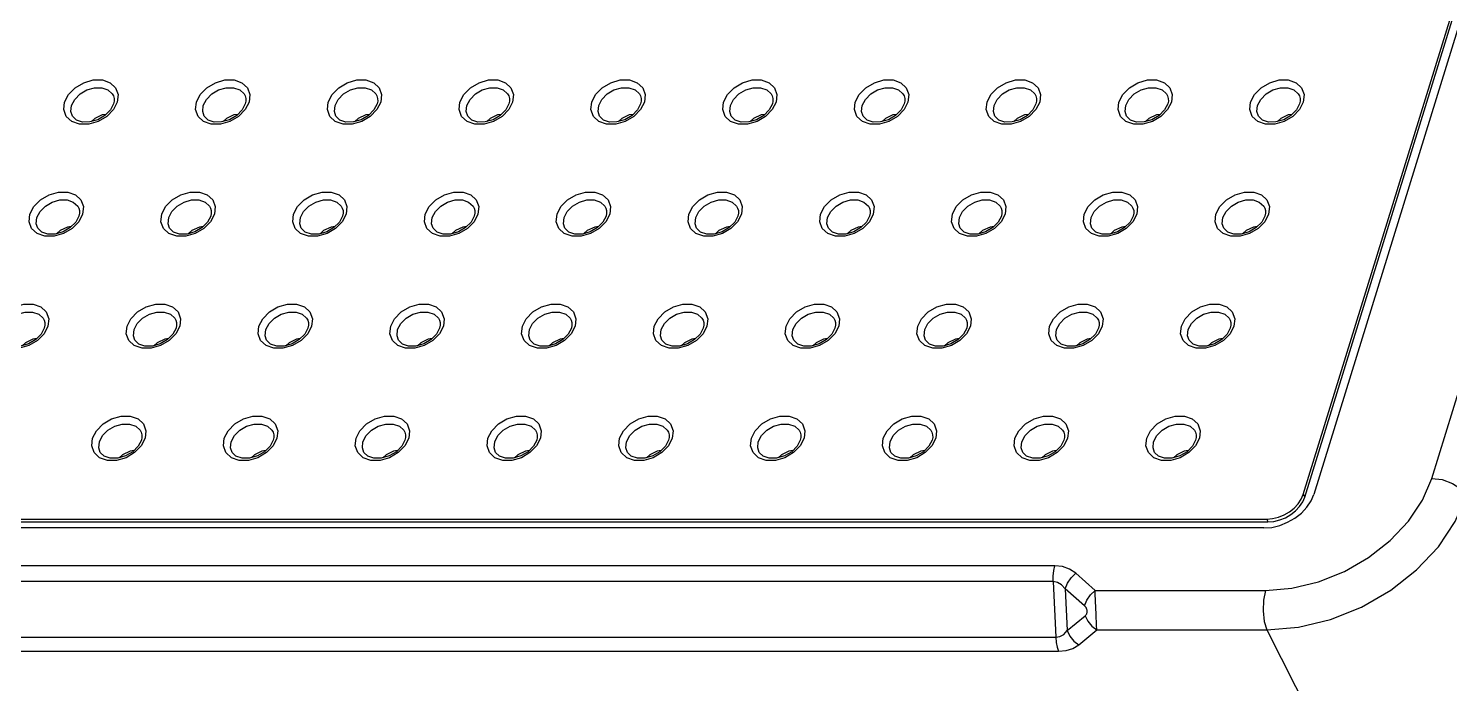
# Model space of a CAD drawing. Header units: millimetres. Extents: x 2151 to 2806, y 681 to 1136.
# Drawn here: x 2297.1 to 2366.6, y 758.6 to 790.7 of the extents above; entities that cross this region are included whole.
import ezdxf

# ---------------------------------------------------------------- set-up
doc = ezdxf.new("R2010")
doc.units = ezdxf.units.MM

# ---------------------------------------------------------------- blocks, each defined once
blk = doc.blocks.new('*u28')
at = {"color": 7, "linetype": 'Continuous'}
for p, q in [((70.223, -46.417), (99.271, 47.582)), ((70.329, -46.604), (99.377, 47.396)), ((100.008, 47.582), (70.96, -46.417)), ((79.196, -45.299), (107.553, 46.464)), ((-12.62, -18.472), (-12.676, -19.001)), ((-3.41, -18.472), (-3.465, -19.001)), ((5.801, -18.472), (5.746, -19.001)), ((15.011, -18.472), (14.956, -19.001)), ((24.222, -18.472), (24.167, -19.001)), ((33.433, -18.472), (33.377, -19.001)), ((42.643, -18.472), (42.588, -19.001)), ((51.854, -18.472), (51.799, -19.001)), ((61.064, -18.472), (61.009, -19.001)), ((70.275, -18.472), (70.22, -19.001)), ((-12.936, -19.131), (-13.155, -19.551)), ((-12.676, -19.001), (-12.947, -19.529)), ((-12.896, -18.937), (-12.936, -19.131)), ((-3.725, -19.131), (-3.944, -19.551)), ((-3.465, -19.001), (-3.736, -19.529)), ((-3.685, -18.937), (-3.725, -19.131)), ((5.485, -19.131), (5.267, -19.551)), ((5.746, -19.001), (5.474, -19.529)), ((5.526, -18.937), (5.485, -19.131)), ((14.696, -19.131), (14.477, -19.551)), ((14.956, -19.001), (14.685, -19.529)), ((14.736, -18.937), (14.696, -19.131)), ((23.907, -19.131), (23.688, -19.551)), ((24.167, -19.001), (23.895, -19.529)), ((23.947, -18.937), (23.907, -19.131)), ((33.117, -19.131), (32.898, -19.551)), ((33.377, -19.001), (33.106, -19.529)), ((33.157, -18.937), (33.117, -19.131)), ((42.328, -19.131), (42.109, -19.551)), ((42.588, -19.001), (42.317, -19.529)), ((42.368, -18.937), (42.328, -19.131)), ((51.538, -19.131), (51.32, -19.551)), ((51.799, -19.001), (51.527, -19.529)), ((51.579, -18.937), (51.538, -19.131)), ((60.749, -19.131), (60.53, -19.551)), ((61.009, -19.001), (60.738, -19.529)), ((60.789, -18.937), (60.749, -19.131)), ((69.96, -19.131), (69.741, -19.551)), ((70.22, -19.001), (69.948, -19.529)), ((70, -18.937), (69.96, -19.131)), ((-15.316, -26.771), (-15.356, -26.964)), ((-15.041, -26.305), (-15.096, -26.834)), ((-6.106, -26.771), (-6.146, -26.964)), ((-5.831, -26.305), (-5.886, -26.834)), ((3.105, -26.771), (3.065, -26.964)), ((3.38, -26.305), (3.325, -26.834)), ((12.316, -26.771), (12.275, -26.964)), ((12.591, -26.305), (12.536, -26.834)), ((21.526, -26.771), (21.486, -26.964)), ((21.801, -26.305), (21.746, -26.834)), ((30.737, -26.771), (30.697, -26.964)), ((31.012, -26.305), (30.957, -26.834)), ((39.947, -26.771), (39.907, -26.964)), ((40.223, -26.305), (40.167, -26.834)), ((49.158, -26.771), (49.118, -26.964)), ((49.433, -26.305), (49.378, -26.834)), ((58.369, -26.771), (58.328, -26.964)), ((58.644, -26.305), (58.589, -26.834)), ((67.579, -26.771), (67.539, -26.964)), ((67.854, -26.305), (67.799, -26.834)), ((-15.356, -26.964), (-15.575, -27.384)), ((-15.096, -26.834), (-15.368, -27.362)), ((-6.146, -26.964), (-6.365, -27.384)), ((-5.886, -26.834), (-6.157, -27.362)), ((3.065, -26.964), (2.846, -27.384)), ((3.325, -26.834), (3.054, -27.362)), ((12.275, -26.964), (12.057, -27.384)), ((12.536, -26.834), (12.264, -27.362)), ((21.486, -26.964), (21.267, -27.384)), ((21.746, -26.834), (21.475, -27.362)), ((30.697, -26.964), (30.478, -27.384)), ((30.957, -26.834), (30.685, -27.362)), ((39.907, -26.964), (39.688, -27.384)), ((40.167, -26.834), (39.896, -27.362)), ((49.118, -26.964), (48.899, -27.384)), ((49.378, -26.834), (49.107, -27.362)), ((58.328, -26.964), (58.11, -27.384)), ((58.589, -26.834), (58.317, -27.362)), ((67.539, -26.964), (67.32, -27.384)), ((67.799, -26.834), (67.528, -27.362)), ((-17.517, -34.667), (-17.788, -35.196)), ((-17.737, -34.604), (-17.777, -34.798)), ((-17.462, -34.139), (-17.517, -34.667)), ((-8.306, -34.667), (-8.578, -35.196)), ((-8.526, -34.604), (-8.567, -34.798)), ((-8.251, -34.139), (-8.306, -34.667)), ((0.904, -34.667), (0.633, -35.196)), ((0.684, -34.604), (0.644, -34.798)), ((0.959, -34.139), (0.904, -34.667)), ((10.115, -34.667), (9.843, -35.196)), ((9.895, -34.604), (9.855, -34.798)), ((10.17, -34.139), (10.115, -34.667)), ((19.325, -34.667), (19.054, -35.196)), ((19.106, -34.604), (19.065, -34.798)), ((19.381, -34.139), (19.325, -34.667)), ((28.536, -34.667), (28.265, -35.196)), ((28.316, -34.604), (28.276, -34.798)), ((28.591, -34.139), (28.536, -34.667)), ((37.747, -34.667), (37.475, -35.196)), ((37.527, -34.604), (37.487, -34.798)), ((37.802, -34.139), (37.747, -34.667)), ((46.957, -34.667), (46.686, -35.196)), ((46.737, -34.604), (46.697, -34.798)), ((47.012, -34.139), (46.957, -34.667)), ((56.168, -34.667), (55.897, -35.196)), ((55.948, -34.604), (55.908, -34.798)), ((56.223, -34.139), (56.168, -34.667)), ((65.378, -34.667), (65.107, -35.196)), ((65.159, -34.604), (65.118, -34.798)), ((65.434, -34.139), (65.378, -34.667)), ((-17.777, -34.798), (-17.996, -35.217)), ((-8.567, -34.798), (-8.785, -35.217)), ((0.644, -34.798), (0.425, -35.217)), ((9.855, -34.798), (9.636, -35.217)), ((19.065, -34.798), (18.846, -35.217)), ((28.276, -34.798), (28.057, -35.217)), ((37.487, -34.798), (37.268, -35.217)), ((46.697, -34.798), (46.478, -35.217)), ((55.908, -34.798), (55.689, -35.217)), ((65.118, -34.798), (64.899, -35.217)), ((-10.987, -42.631), (-11.206, -43.051)), ((-10.727, -42.5), (-10.998, -43.029)), ((-10.947, -42.437), (-10.987, -42.631)), ((-10.672, -41.972), (-10.727, -42.5)), ((-1.777, -42.631), (-1.995, -43.051)), ((-1.516, -42.5), (-1.788, -43.029)), ((-1.736, -42.437), (-1.777, -42.631)), ((-1.461, -41.972), (-1.516, -42.5)), ((7.434, -42.631), (7.215, -43.051)), ((7.694, -42.5), (7.423, -43.029)), ((7.474, -42.437), (7.434, -42.631)), ((7.749, -41.972), (7.694, -42.5)), ((16.645, -42.631), (16.426, -43.051)), ((16.905, -42.5), (16.633, -43.029)), ((16.685, -42.437), (16.645, -42.631)), ((16.96, -41.972), (16.905, -42.5)), ((25.855, -42.631), (25.636, -43.051)), ((26.115, -42.5), (25.844, -43.029)), ((25.895, -42.437), (25.855, -42.631)), ((26.171, -41.972), (26.115, -42.5)), ((35.066, -42.631), (34.847, -43.051)), ((35.326, -42.5), (35.055, -43.029)), ((35.106, -42.437), (35.066, -42.631)), ((35.381, -41.972), (35.326, -42.5)), ((44.276, -42.631), (44.058, -43.051)), ((44.537, -42.5), (44.265, -43.029)), ((44.317, -42.437), (44.276, -42.631)), ((44.592, -41.972), (44.537, -42.5)), ((53.487, -42.631), (53.268, -43.051)), ((53.747, -42.5), (53.476, -43.029)), ((53.527, -42.437), (53.487, -42.631)), ((53.802, -41.972), (53.747, -42.5)), ((62.698, -42.631), (62.479, -43.051)), ((62.958, -42.5), (62.686, -43.029)), ((62.738, -42.437), (62.698, -42.631)), ((63.013, -41.972), (62.958, -42.5)), ((70.223, -46.417), (70.329, -46.604)), ((-105.495, -48.14), (67.664, -48.14)), ((-105.408, -48.339), (67.752, -48.339)), ((67.664, -48.14), (67.752, -48.339)), ((67.471, -48.767), (-105.689, -48.767)), ((67.471, -48.767), (68.024, -48.722)), ((52.863, -51.412), (-92.717, -51.412)), ((52.74, -52.516), (-92.839, -52.516)), ((52.74, -52.516), (52.915, -56.407)), ((55.667, -53.128), (54.315, -51.932)), ((53.579, -53.013), (53.71, -55.938)), ((54.932, -54.209), (53.579, -53.013)), ((55.68, -53.367), (55.667, -53.128)), ((55.667, -53.128), (67.572, -53.128)), ((55.703, -53.856), (55.68, -53.367)), ((55.747, -54.808), (55.703, -53.856)), ((53.71, -55.938), (54.977, -54.9)), ((55.779, -55.558), (55.747, -54.808)), ((55.792, -55.893), (55.779, -55.558)), ((-92.665, -56.407), (52.915, -56.407)), ((54.524, -56.932), (55.792, -55.893)), ((55.792, -55.893), (67.677, -55.893)), ((67.677, -55.893), (81.179, -82.546)), ((-92.463, -57.378), (53.116, -57.378))]:
    blk.add_line(p, q, dxfattribs=at)
for points in [[(-16.356, -19.001), (-16.085, -18.472), (-15.619, -17.998), (-15.021, -17.647), (-14.36, -17.459), (-13.719, -17.459), (-13.174, -17.647), (-12.793, -17.998), (-12.62, -18.472)], [(-7.146, -19.001), (-6.874, -18.472), (-6.409, -17.998), (-5.81, -17.647), (-5.15, -17.459), (-4.508, -17.459), (-3.964, -17.647), (-3.582, -17.998), (-3.41, -18.472)], [(2.065, -19.001), (2.336, -18.472), (2.802, -17.998), (3.4, -17.647), (4.061, -17.459), (4.702, -17.459), (5.247, -17.647), (5.628, -17.998), (5.801, -18.472)], [(11.276, -19.001), (11.547, -18.472), (12.013, -17.998), (12.611, -17.647), (13.272, -17.459), (13.913, -17.459), (14.458, -17.647), (14.839, -17.998), (15.011, -18.472)], [(20.486, -19.001), (20.758, -18.472), (21.223, -17.998), (21.822, -17.647), (22.482, -17.459), (23.123, -17.459), (23.668, -17.647), (24.049, -17.998), (24.222, -18.472)], [(29.697, -19.001), (29.968, -18.472), (30.434, -17.998), (31.032, -17.647), (31.693, -17.459), (32.334, -17.459), (32.879, -17.647), (33.26, -17.998), (33.433, -18.472)], [(38.907, -19.001), (39.179, -18.472), (39.645, -17.998), (40.243, -17.647), (40.903, -17.459), (41.545, -17.459), (42.089, -17.647), (42.471, -17.998), (42.643, -18.472)], [(48.118, -19.001), (48.389, -18.472), (48.855, -17.998), (49.453, -17.647), (50.114, -17.459), (50.755, -17.459), (51.3, -17.647), (51.681, -17.998), (51.854, -18.472)], [(57.329, -19.001), (57.6, -18.472), (58.066, -17.998), (58.664, -17.647), (59.325, -17.459), (59.966, -17.459), (60.511, -17.647), (60.892, -17.998), (61.064, -18.472)], [(66.539, -19.001), (66.811, -18.472), (67.276, -17.998), (67.875, -17.647), (68.535, -17.459), (69.176, -17.459), (69.721, -17.647), (70.102, -17.998), (70.275, -18.472)], [(-15.87, -19.241), (-15.649, -18.812), (-15.277, -18.436), (-14.799, -18.156), (-14.273, -18.008), (-13.762, -18.008), (-13.327, -18.156), (-13.022, -18.436), (-12.946, -18.575)], [(-12.946, -18.575), (-12.898, -18.75), (-12.896, -18.937)], [(-6.66, -19.241), (-6.439, -18.812), (-6.067, -18.436), (-5.589, -18.156), (-5.062, -18.008), (-4.551, -18.008), (-4.116, -18.156), (-3.811, -18.436), (-3.735, -18.575)], [(-3.735, -18.575), (-3.687, -18.75), (-3.685, -18.937)], [(2.551, -19.241), (2.772, -18.812), (3.144, -18.436), (3.622, -18.156), (4.148, -18.008), (4.66, -18.008), (5.094, -18.156), (5.399, -18.436), (5.475, -18.575)], [(5.475, -18.575), (5.523, -18.75), (5.526, -18.937)], [(11.762, -19.241), (11.983, -18.812), (12.355, -18.436), (12.833, -18.156), (13.359, -18.008), (13.87, -18.008), (14.305, -18.156), (14.61, -18.436), (14.686, -18.575)], [(14.686, -18.575), (14.734, -18.75), (14.736, -18.937)], [(20.972, -19.241), (21.193, -18.812), (21.565, -18.436), (22.043, -18.156), (22.57, -18.008), (23.081, -18.008), (23.515, -18.156), (23.821, -18.436), (23.897, -18.575)], [(23.897, -18.575), (23.945, -18.75), (23.947, -18.937)], [(30.183, -19.241), (30.404, -18.812), (30.776, -18.436), (31.254, -18.156), (31.78, -18.008), (32.291, -18.008), (32.726, -18.156), (33.031, -18.436), (33.107, -18.575)], [(33.107, -18.575), (33.155, -18.75), (33.157, -18.937)], [(39.393, -19.241), (39.614, -18.812), (39.986, -18.436), (40.464, -18.156), (40.991, -18.008), (41.502, -18.008), (41.937, -18.156), (42.242, -18.436), (42.318, -18.575)], [(42.318, -18.575), (42.366, -18.75), (42.368, -18.937)], [(48.604, -19.241), (48.825, -18.812), (49.197, -18.436), (49.675, -18.156), (50.201, -18.008), (50.713, -18.008), (51.147, -18.156), (51.452, -18.436), (51.528, -18.575)], [(51.528, -18.575), (51.576, -18.75), (51.579, -18.937)], [(57.815, -19.241), (58.036, -18.812), (58.408, -18.436), (58.886, -18.156), (59.412, -18.008), (59.923, -18.008), (60.358, -18.156), (60.663, -18.436), (60.739, -18.575)], [(60.739, -18.575), (60.787, -18.75), (60.789, -18.937)], [(67.025, -19.241), (67.246, -18.812), (67.618, -18.436), (68.096, -18.156), (68.623, -18.008), (69.134, -18.008), (69.568, -18.156), (69.874, -18.436), (69.95, -18.575)], [(69.95, -18.575), (69.998, -18.75), (70, -18.937)], [(-15.313, -20.542), (-15.858, -20.354), (-16.239, -20.003), (-16.411, -19.529), (-16.356, -19.001)], [(-15.814, -19.982), (-15.914, -19.669), (-15.87, -19.241)], [(-13.155, -19.551), (-13.536, -19.936), (-14.038, -20.232), (-14.591, -20.392), (-15.112, -20.398), (-15.536, -20.257), (-15.814, -19.982)], [(-12.947, -19.529), (-13.413, -20.003), (-14.011, -20.355), (-14.672, -20.542), (-15.313, -20.542)], [(-13.461, -19.86), (-13.728, -19.903), (-14.251, -20.153), (-14.482, -20.361)], [(-6.102, -20.542), (-6.647, -20.354), (-7.028, -20.003), (-7.201, -19.529), (-7.146, -19.001)], [(-6.603, -19.982), (-6.703, -19.669), (-6.66, -19.241)], [(-3.944, -19.551), (-4.325, -19.936), (-4.828, -20.232), (-5.38, -20.392), (-5.901, -20.398), (-6.325, -20.257), (-6.603, -19.982)], [(-3.736, -19.529), (-4.202, -20.003), (-4.8, -20.355), (-5.461, -20.542), (-6.102, -20.542)], [(-4.25, -19.86), (-4.517, -19.903), (-5.04, -20.153), (-5.271, -20.361)], [(3.108, -20.542), (2.564, -20.354), (2.182, -20.003), (2.01, -19.529), (2.065, -19.001)], [(2.608, -19.982), (2.507, -19.669), (2.551, -19.241)], [(5.267, -19.551), (4.885, -19.936), (4.383, -20.232), (3.831, -20.392), (3.31, -20.398), (2.885, -20.257), (2.608, -19.982)], [(5.474, -19.529), (5.008, -20.003), (4.41, -20.355), (3.75, -20.542), (3.108, -20.542)], [(4.96, -19.86), (4.694, -19.903), (4.171, -20.153), (3.94, -20.361)], [(12.319, -20.542), (11.774, -20.354), (11.393, -20.003), (11.22, -19.529), (11.276, -19.001)], [(11.818, -19.982), (11.718, -19.669), (11.762, -19.241)], [(14.477, -19.551), (14.096, -19.936), (13.594, -20.232), (13.041, -20.392), (12.52, -20.398), (12.096, -20.257), (11.818, -19.982)], [(14.685, -19.529), (14.219, -20.003), (13.621, -20.355), (12.96, -20.542), (12.319, -20.542)], [(14.171, -19.86), (13.904, -19.903), (13.381, -20.153), (13.15, -20.361)], [(21.53, -20.542), (20.985, -20.354), (20.604, -20.003), (20.431, -19.529), (20.486, -19.001)], [(21.029, -19.982), (20.929, -19.669), (20.972, -19.241)], [(23.688, -19.551), (23.306, -19.936), (22.804, -20.232), (22.252, -20.392), (21.731, -20.398), (21.306, -20.257), (21.029, -19.982)], [(23.895, -19.529), (23.43, -20.003), (22.831, -20.355), (22.171, -20.542), (21.53, -20.542)], [(23.382, -19.86), (23.115, -19.903), (22.592, -20.153), (22.361, -20.361)], [(30.74, -20.542), (30.195, -20.354), (29.814, -20.003), (29.642, -19.529), (29.697, -19.001)], [(30.239, -19.982), (30.139, -19.669), (30.183, -19.241)], [(32.898, -19.551), (32.517, -19.936), (32.015, -20.232), (31.463, -20.392), (30.941, -20.398), (30.517, -20.257), (30.239, -19.982)], [(33.106, -19.529), (32.64, -20.003), (32.042, -20.355), (31.381, -20.542), (30.74, -20.542)], [(32.592, -19.86), (32.325, -19.903), (31.802, -20.153), (31.571, -20.361)], [(39.951, -20.542), (39.406, -20.354), (39.025, -20.003), (38.852, -19.529), (38.907, -19.001)], [(39.45, -19.982), (39.35, -19.669), (39.393, -19.241)], [(42.109, -19.551), (41.728, -19.936), (41.226, -20.232), (40.673, -20.392), (40.152, -20.398), (39.728, -20.257), (39.45, -19.982)], [(42.317, -19.529), (41.851, -20.003), (41.253, -20.355), (40.592, -20.542), (39.951, -20.542)], [(41.803, -19.86), (41.536, -19.903), (41.013, -20.153), (40.782, -20.361)], [(49.161, -20.542), (48.617, -20.354), (48.235, -20.003), (48.063, -19.529), (48.118, -19.001)], [(48.661, -19.982), (48.56, -19.669), (48.604, -19.241)], [(51.32, -19.551), (50.938, -19.936), (50.436, -20.232), (49.884, -20.392), (49.363, -20.398), (48.938, -20.257), (48.661, -19.982)], [(51.527, -19.529), (51.061, -20.003), (50.463, -20.355), (49.803, -20.542), (49.161, -20.542)], [(51.013, -19.86), (50.747, -19.903), (50.224, -20.153), (49.993, -20.361)], [(58.372, -20.542), (57.827, -20.354), (57.446, -20.003), (57.273, -19.529), (57.329, -19.001)], [(57.871, -19.982), (57.771, -19.669), (57.815, -19.241)], [(60.53, -19.551), (60.149, -19.936), (59.647, -20.232), (59.094, -20.392), (58.573, -20.398), (58.149, -20.257), (57.871, -19.982)], [(60.738, -19.529), (60.272, -20.003), (59.674, -20.355), (59.013, -20.542), (58.372, -20.542)], [(60.224, -19.86), (59.957, -19.903), (59.434, -20.153), (59.203, -20.361)], [(67.583, -20.542), (67.038, -20.354), (66.657, -20.003), (66.484, -19.529), (66.539, -19.001)], [(67.082, -19.982), (66.982, -19.669), (67.025, -19.241)], [(69.741, -19.551), (69.36, -19.936), (68.857, -20.232), (68.305, -20.392), (67.784, -20.398), (67.36, -20.257), (67.082, -19.982)], [(69.948, -19.529), (69.483, -20.003), (68.884, -20.355), (68.224, -20.542), (67.583, -20.542)], [(69.435, -19.86), (69.168, -19.903), (68.645, -20.153), (68.414, -20.361)], [(-18.777, -26.834), (-18.506, -26.305), (-18.04, -25.831), (-17.442, -25.48), (-16.781, -25.293), (-16.14, -25.293), (-15.595, -25.48), (-15.214, -25.831), (-15.041, -26.305)], [(-9.566, -26.834), (-9.295, -26.305), (-8.829, -25.831), (-8.231, -25.48), (-7.57, -25.293), (-6.929, -25.293), (-6.384, -25.48), (-6.003, -25.831), (-5.831, -26.305)], [(-0.356, -26.834), (-0.084, -26.305), (0.381, -25.831), (0.98, -25.48), (1.64, -25.293), (2.282, -25.293), (2.826, -25.48), (3.207, -25.831), (3.38, -26.305)], [(8.855, -26.834), (9.126, -26.305), (9.592, -25.831), (10.19, -25.48), (10.851, -25.293), (11.492, -25.293), (12.037, -25.48), (12.418, -25.831), (12.591, -26.305)], [(18.066, -26.834), (18.337, -26.305), (18.803, -25.831), (19.401, -25.48), (20.061, -25.293), (20.703, -25.293), (21.248, -25.48), (21.629, -25.831), (21.801, -26.305)], [(27.276, -26.834), (27.547, -26.305), (28.013, -25.831), (28.612, -25.48), (29.272, -25.293), (29.913, -25.293), (30.458, -25.48), (30.839, -25.831), (31.012, -26.305)], [(36.487, -26.834), (36.758, -26.305), (37.224, -25.831), (37.822, -25.48), (38.483, -25.293), (39.124, -25.293), (39.669, -25.48), (40.05, -25.831), (40.223, -26.305)], [(45.697, -26.834), (45.969, -26.305), (46.434, -25.831), (47.033, -25.48), (47.693, -25.293), (48.335, -25.293), (48.879, -25.48), (49.261, -25.831), (49.433, -26.305)], [(54.908, -26.834), (55.179, -26.305), (55.645, -25.831), (56.243, -25.48), (56.904, -25.293), (57.545, -25.293), (58.09, -25.48), (58.471, -25.831), (58.644, -26.305)], [(64.119, -26.834), (64.39, -26.305), (64.856, -25.831), (65.454, -25.48), (66.115, -25.293), (66.756, -25.293), (67.301, -25.48), (67.682, -25.831), (67.854, -26.305)], [(-18.291, -27.074), (-18.07, -26.646), (-17.698, -26.269), (-17.22, -25.99), (-16.693, -25.841), (-16.182, -25.841), (-15.748, -25.99), (-15.442, -26.269), (-15.367, -26.408)], [(-15.367, -26.408), (-15.318, -26.583), (-15.316, -26.771)], [(-9.08, -27.074), (-8.859, -26.646), (-8.487, -26.269), (-8.009, -25.99), (-7.483, -25.841), (-6.972, -25.841), (-6.537, -25.99), (-6.232, -26.269), (-6.156, -26.408)], [(-6.156, -26.408), (-6.108, -26.583), (-6.106, -26.771)], [(0.13, -27.074), (0.351, -26.646), (0.723, -26.269), (1.201, -25.99), (1.728, -25.841), (2.239, -25.841), (2.673, -25.99), (2.979, -26.269), (3.055, -26.408)], [(3.055, -26.408), (3.103, -26.583), (3.105, -26.771)], [(9.341, -27.074), (9.562, -26.646), (9.934, -26.269), (10.412, -25.99), (10.938, -25.841), (11.45, -25.841), (11.884, -25.99), (12.189, -26.269), (12.265, -26.408)], [(12.265, -26.408), (12.313, -26.583), (12.316, -26.771)], [(18.551, -27.074), (18.773, -26.646), (19.145, -26.269), (19.623, -25.99), (20.149, -25.841), (20.66, -25.841), (21.095, -25.99), (21.4, -26.269), (21.476, -26.408)], [(21.476, -26.408), (21.524, -26.583), (21.526, -26.771)], [(27.762, -27.074), (27.983, -26.646), (28.355, -26.269), (28.833, -25.99), (29.36, -25.841), (29.871, -25.841), (30.305, -25.99), (30.611, -26.269), (30.687, -26.408)], [(30.687, -26.408), (30.735, -26.583), (30.737, -26.771)], [(36.973, -27.074), (37.194, -26.646), (37.566, -26.269), (38.044, -25.99), (38.57, -25.841), (39.081, -25.841), (39.516, -25.99), (39.821, -26.269), (39.897, -26.408)], [(39.897, -26.408), (39.945, -26.583), (39.947, -26.771)], [(46.183, -27.074), (46.404, -26.646), (46.776, -26.269), (47.254, -25.99), (47.781, -25.841), (48.292, -25.841), (48.727, -25.99), (49.032, -26.269), (49.108, -26.408)], [(49.108, -26.408), (49.156, -26.583), (49.158, -26.771)], [(55.394, -27.074), (55.615, -26.646), (55.987, -26.269), (56.465, -25.99), (56.991, -25.841), (57.503, -25.841), (57.937, -25.99), (58.242, -26.269), (58.318, -26.408)], [(58.318, -26.408), (58.366, -26.583), (58.369, -26.771)], [(64.605, -27.074), (64.826, -26.646), (65.198, -26.269), (65.676, -25.99), (66.202, -25.841), (66.713, -25.841), (67.148, -25.99), (67.453, -26.269), (67.529, -26.408)], [(67.529, -26.408), (67.577, -26.583), (67.579, -26.771)], [(-17.734, -28.375), (-18.278, -28.188), (-18.66, -27.837), (-18.832, -27.363), (-18.777, -26.834)], [(-18.234, -27.815), (-18.335, -27.502), (-18.291, -27.074)], [(-15.575, -27.384), (-15.957, -27.769), (-16.459, -28.065), (-17.011, -28.225), (-17.532, -28.231), (-17.957, -28.09), (-18.234, -27.815)], [(-15.368, -27.362), (-15.833, -27.837), (-16.432, -28.188), (-17.092, -28.375), (-17.734, -28.375)], [(-15.881, -27.693), (-16.148, -27.736), (-16.671, -27.986), (-16.902, -28.194)], [(-8.523, -28.375), (-9.068, -28.188), (-9.449, -27.837), (-9.622, -27.363), (-9.566, -26.834)], [(-9.024, -27.815), (-9.124, -27.502), (-9.08, -27.074)], [(-6.365, -27.384), (-6.746, -27.769), (-7.248, -28.065), (-7.801, -28.225), (-8.322, -28.231), (-8.746, -28.09), (-9.024, -27.815)], [(-6.157, -27.362), (-6.623, -27.837), (-7.221, -28.188), (-7.882, -28.375), (-8.523, -28.375)], [(-6.671, -27.693), (-6.938, -27.736), (-7.461, -27.986), (-7.692, -28.194)], [(0.688, -28.375), (0.143, -28.188), (-0.238, -27.837), (-0.411, -27.363), (-0.356, -26.834)], [(0.187, -27.815), (0.087, -27.502), (0.13, -27.074)], [(2.846, -27.384), (2.465, -27.769), (1.962, -28.065), (1.41, -28.225), (0.889, -28.231), (0.465, -28.09), (0.187, -27.815)], [(3.054, -27.362), (2.588, -27.837), (1.989, -28.188), (1.329, -28.375), (0.688, -28.375)], [(2.54, -27.693), (2.273, -27.736), (1.75, -27.986), (1.519, -28.194)], [(9.898, -28.375), (9.353, -28.188), (8.972, -27.837), (8.8, -27.363), (8.855, -26.834)], [(9.398, -27.815), (9.297, -27.502), (9.341, -27.074)], [(12.057, -27.384), (11.675, -27.769), (11.173, -28.065), (10.621, -28.225), (10.1, -28.231), (9.675, -28.09), (9.398, -27.815)], [(12.264, -27.362), (11.798, -27.837), (11.2, -28.188), (10.54, -28.375), (9.898, -28.375)], [(11.75, -27.693), (11.483, -27.736), (10.961, -27.986), (10.73, -28.194)], [(19.109, -28.375), (18.564, -28.188), (18.183, -27.837), (18.01, -27.363), (18.066, -26.834)], [(18.608, -27.815), (18.508, -27.502), (18.551, -27.074)], [(21.267, -27.384), (20.886, -27.769), (20.384, -28.065), (19.831, -28.225), (19.31, -28.231), (18.886, -28.09), (18.608, -27.815)], [(21.475, -27.362), (21.009, -27.837), (20.411, -28.188), (19.75, -28.375), (19.109, -28.375)], [(20.961, -27.693), (20.694, -27.736), (20.171, -27.986), (19.94, -28.194)], [(28.32, -28.375), (27.775, -28.188), (27.394, -27.837), (27.221, -27.363), (27.276, -26.834)], [(27.819, -27.815), (27.719, -27.502), (27.762, -27.074)], [(30.478, -27.384), (30.096, -27.769), (29.594, -28.065), (29.042, -28.225), (28.521, -28.231), (28.096, -28.09), (27.819, -27.815)], [(30.685, -27.362), (30.22, -27.837), (29.621, -28.188), (28.961, -28.375), (28.32, -28.375)], [(30.172, -27.693), (29.905, -27.736), (29.382, -27.986), (29.151, -28.194)], [(37.53, -28.375), (36.985, -28.188), (36.604, -27.837), (36.432, -27.363), (36.487, -26.834)], [(37.029, -27.815), (36.929, -27.502), (36.973, -27.074)], [(39.688, -27.384), (39.307, -27.769), (38.805, -28.065), (38.252, -28.225), (37.731, -28.231), (37.307, -28.09), (37.029, -27.815)], [(39.896, -27.362), (39.43, -27.837), (38.832, -28.188), (38.171, -28.375), (37.53, -28.375)], [(39.382, -27.693), (39.115, -27.736), (38.592, -27.986), (38.361, -28.194)], [(46.741, -28.375), (46.196, -28.188), (45.815, -27.837), (45.642, -27.363), (45.697, -26.834)], [(46.24, -27.815), (46.14, -27.502), (46.183, -27.074)], [(48.899, -27.384), (48.518, -27.769), (48.015, -28.065), (47.463, -28.225), (46.942, -28.231), (46.518, -28.09), (46.24, -27.815)], [(49.107, -27.362), (48.641, -27.837), (48.043, -28.188), (47.382, -28.375), (46.741, -28.375)], [(48.593, -27.693), (48.326, -27.736), (47.803, -27.986), (47.572, -28.194)], [(55.951, -28.375), (55.407, -28.188), (55.025, -27.837), (54.853, -27.363), (54.908, -26.834)], [(55.451, -27.815), (55.35, -27.502), (55.394, -27.074)], [(58.11, -27.384), (57.728, -27.769), (57.226, -28.065), (56.674, -28.225), (56.153, -28.231), (55.728, -28.09), (55.451, -27.815)], [(58.317, -27.362), (57.851, -27.837), (57.253, -28.188), (56.593, -28.375), (55.951, -28.375)], [(57.803, -27.693), (57.537, -27.736), (57.014, -27.986), (56.783, -28.194)], [(65.162, -28.375), (64.617, -28.188), (64.236, -27.837), (64.063, -27.363), (64.119, -26.834)], [(64.661, -27.815), (64.561, -27.502), (64.605, -27.074)], [(67.32, -27.384), (66.939, -27.769), (66.437, -28.065), (65.884, -28.225), (65.363, -28.231), (64.939, -28.09), (64.661, -27.815)], [(67.528, -27.362), (67.062, -27.837), (66.464, -28.188), (65.803, -28.375), (65.162, -28.375)], [(67.014, -27.693), (66.747, -27.736), (66.224, -27.986), (65.993, -28.194)], [(-21.198, -34.667), (-20.926, -34.139), (-20.46, -33.664), (-19.862, -33.313), (-19.202, -33.126), (-18.56, -33.126), (-18.016, -33.313), (-17.634, -33.664), (-17.462, -34.139)], [(-20.712, -34.907), (-20.491, -34.479), (-20.119, -34.102), (-19.641, -33.823), (-19.114, -33.674), (-18.603, -33.674), (-18.168, -33.823), (-17.863, -34.102), (-17.787, -34.241)], [(-11.987, -34.667), (-11.716, -34.139), (-11.25, -33.664), (-10.652, -33.313), (-9.991, -33.126), (-9.35, -33.126), (-8.805, -33.313), (-8.424, -33.664), (-8.251, -34.139)], [(-11.501, -34.907), (-11.28, -34.479), (-10.908, -34.102), (-10.43, -33.823), (-9.904, -33.674), (-9.392, -33.674), (-8.958, -33.823), (-8.653, -34.102), (-8.577, -34.241)], [(-2.776, -34.667), (-2.505, -34.139), (-2.039, -33.664), (-1.441, -33.313), (-0.78, -33.126), (-0.139, -33.126), (0.406, -33.313), (0.787, -33.664), (0.959, -34.139)], [(-2.29, -34.907), (-2.069, -34.479), (-1.697, -34.102), (-1.219, -33.823), (-0.693, -33.674), (-0.182, -33.674), (0.253, -33.823), (0.558, -34.102), (0.634, -34.241)], [(6.434, -34.667), (6.706, -34.139), (7.171, -33.664), (7.77, -33.313), (8.43, -33.126), (9.071, -33.126), (9.616, -33.313), (9.997, -33.664), (10.17, -34.139)], [(6.92, -34.907), (7.141, -34.479), (7.513, -34.102), (7.991, -33.823), (8.518, -33.674), (9.029, -33.674), (9.463, -33.823), (9.769, -34.102), (9.845, -34.241)], [(15.645, -34.667), (15.916, -34.139), (16.382, -33.664), (16.98, -33.313), (17.641, -33.126), (18.282, -33.126), (18.827, -33.313), (19.208, -33.664), (19.381, -34.139)], [(16.131, -34.907), (16.352, -34.479), (16.724, -34.102), (17.202, -33.823), (17.728, -33.674), (18.24, -33.674), (18.674, -33.823), (18.979, -34.102), (19.055, -34.241)], [(24.855, -34.667), (25.127, -34.139), (25.593, -33.664), (26.191, -33.313), (26.851, -33.126), (27.493, -33.126), (28.037, -33.313), (28.419, -33.664), (28.591, -34.139)], [(25.341, -34.907), (25.563, -34.479), (25.935, -34.102), (26.413, -33.823), (26.939, -33.674), (27.45, -33.674), (27.885, -33.823), (28.19, -34.102), (28.266, -34.241)], [(34.066, -34.667), (34.337, -34.139), (34.803, -33.664), (35.401, -33.313), (36.062, -33.126), (36.703, -33.126), (37.248, -33.313), (37.629, -33.664), (37.802, -34.139)], [(34.552, -34.907), (34.773, -34.479), (35.145, -34.102), (35.623, -33.823), (36.15, -33.674), (36.661, -33.674), (37.095, -33.823), (37.401, -34.102), (37.476, -34.241)], [(43.277, -34.667), (43.548, -34.139), (44.014, -33.664), (44.612, -33.313), (45.273, -33.126), (45.914, -33.126), (46.459, -33.313), (46.84, -33.664), (47.012, -34.139)], [(43.763, -34.907), (43.984, -34.479), (44.356, -34.102), (44.834, -33.823), (45.36, -33.674), (45.871, -33.674), (46.306, -33.823), (46.611, -34.102), (46.687, -34.241)], [(52.487, -34.667), (52.759, -34.139), (53.224, -33.664), (53.823, -33.313), (54.483, -33.126), (55.125, -33.126), (55.669, -33.313), (56.05, -33.664), (56.223, -34.139)], [(52.973, -34.907), (53.194, -34.479), (53.566, -34.102), (54.044, -33.823), (54.571, -33.674), (55.082, -33.674), (55.516, -33.823), (55.822, -34.102), (55.898, -34.241)], [(61.698, -34.667), (61.969, -34.139), (62.435, -33.664), (63.033, -33.313), (63.694, -33.126), (64.335, -33.126), (64.88, -33.313), (65.261, -33.664), (65.434, -34.139)], [(62.184, -34.907), (62.405, -34.479), (62.777, -34.102), (63.255, -33.823), (63.781, -33.674), (64.293, -33.674), (64.727, -33.823), (65.032, -34.102), (65.108, -34.241)], [(-17.787, -34.241), (-17.739, -34.417), (-17.737, -34.604)], [(-10.944, -36.208), (-11.488, -36.021), (-11.87, -35.67), (-12.042, -35.196), (-11.987, -34.667)], [(-8.577, -34.241), (-8.529, -34.417), (-8.526, -34.604)], [(-1.733, -36.208), (-2.278, -36.021), (-2.659, -35.67), (-2.832, -35.196), (-2.776, -34.667)], [(0.634, -34.241), (0.682, -34.417), (0.684, -34.604)], [(7.478, -36.208), (6.933, -36.021), (6.552, -35.67), (6.379, -35.196), (6.434, -34.667)], [(9.845, -34.241), (9.893, -34.417), (9.895, -34.604)], [(16.688, -36.208), (16.143, -36.021), (15.762, -35.67), (15.59, -35.196), (15.645, -34.667)], [(19.055, -34.241), (19.103, -34.417), (19.106, -34.604)], [(25.899, -36.208), (25.354, -36.021), (24.973, -35.67), (24.8, -35.196), (24.855, -34.667)], [(28.266, -34.241), (28.314, -34.417), (28.316, -34.604)], [(35.109, -36.208), (34.565, -36.021), (34.183, -35.67), (34.011, -35.196), (34.066, -34.667)], [(37.476, -34.241), (37.525, -34.417), (37.527, -34.604)], [(44.32, -36.208), (43.775, -36.021), (43.394, -35.67), (43.221, -35.196), (43.277, -34.667)], [(46.687, -34.241), (46.735, -34.417), (46.737, -34.604)], [(53.531, -36.208), (52.986, -36.021), (52.605, -35.67), (52.432, -35.196), (52.487, -34.667)], [(55.898, -34.241), (55.946, -34.417), (55.948, -34.604)], [(62.741, -36.208), (62.196, -36.021), (61.815, -35.67), (61.643, -35.196), (61.698, -34.667)], [(65.108, -34.241), (65.156, -34.417), (65.159, -34.604)], [(-17.996, -35.217), (-18.377, -35.602), (-18.879, -35.898), (-19.432, -36.059), (-19.953, -36.064), (-20.377, -35.923), (-20.655, -35.648)], [(-17.788, -35.196), (-18.254, -35.67), (-18.852, -36.021), (-19.513, -36.208), (-20.154, -36.208)], [(-18.302, -35.527), (-18.569, -35.569), (-19.092, -35.819), (-19.323, -36.027)], [(-11.444, -35.648), (-11.545, -35.335), (-11.501, -34.907)], [(-8.785, -35.217), (-9.167, -35.602), (-9.669, -35.898), (-10.221, -36.059), (-10.742, -36.064), (-11.167, -35.923), (-11.444, -35.648)], [(-8.578, -35.196), (-9.044, -35.67), (-9.642, -36.021), (-10.302, -36.208), (-10.944, -36.208)], [(-9.092, -35.527), (-9.358, -35.569), (-9.881, -35.819), (-10.112, -36.027)], [(-2.234, -35.648), (-2.334, -35.335), (-2.29, -34.907)], [(0.425, -35.217), (0.044, -35.602), (-0.458, -35.898), (-1.011, -36.059), (-1.532, -36.064), (-1.956, -35.923), (-2.234, -35.648)], [(0.633, -35.196), (0.167, -35.67), (-0.431, -36.021), (-1.092, -36.208), (-1.733, -36.208)], [(0.119, -35.527), (-0.148, -35.569), (-0.671, -35.819), (-0.902, -36.027)], [(6.977, -35.648), (6.877, -35.335), (6.92, -34.907)], [(9.636, -35.217), (9.255, -35.602), (8.752, -35.898), (8.2, -36.059), (7.679, -36.064), (7.255, -35.923), (6.977, -35.648)], [(9.843, -35.196), (9.378, -35.67), (8.779, -36.021), (8.119, -36.208), (7.478, -36.208)], [(9.33, -35.527), (9.063, -35.569), (8.54, -35.819), (8.309, -36.027)], [(16.188, -35.648), (16.087, -35.335), (16.131, -34.907)], [(18.846, -35.217), (18.465, -35.602), (17.963, -35.898), (17.411, -36.059), (16.889, -36.064), (16.465, -35.923), (16.188, -35.648)], [(19.054, -35.196), (18.588, -35.67), (17.99, -36.021), (17.329, -36.208), (16.688, -36.208)], [(18.54, -35.527), (18.273, -35.569), (17.75, -35.819), (17.52, -36.027)], [(25.398, -35.648), (25.298, -35.335), (25.341, -34.907)], [(28.057, -35.217), (27.676, -35.602), (27.174, -35.898), (26.621, -36.059), (26.1, -36.064), (25.676, -35.923), (25.398, -35.648)], [(28.265, -35.196), (27.799, -35.67), (27.201, -36.021), (26.54, -36.208), (25.899, -36.208)], [(27.751, -35.527), (27.484, -35.569), (26.961, -35.819), (26.73, -36.027)], [(34.609, -35.648), (34.508, -35.335), (34.552, -34.907)], [(37.268, -35.217), (36.886, -35.602), (36.384, -35.898), (35.832, -36.059), (35.311, -36.064), (34.886, -35.923), (34.609, -35.648)], [(37.475, -35.196), (37.01, -35.67), (36.411, -36.021), (35.751, -36.208), (35.109, -36.208)], [(36.962, -35.527), (36.695, -35.569), (36.172, -35.819), (35.941, -36.027)], [(43.819, -35.648), (43.719, -35.335), (43.763, -34.907)], [(46.478, -35.217), (46.097, -35.602), (45.595, -35.898), (45.042, -36.059), (44.521, -36.064), (44.097, -35.923), (43.819, -35.648)], [(46.686, -35.196), (46.22, -35.67), (45.622, -36.021), (44.961, -36.208), (44.32, -36.208)], [(46.172, -35.527), (45.905, -35.569), (45.382, -35.819), (45.151, -36.027)], [(53.03, -35.648), (52.93, -35.335), (52.973, -34.907)], [(55.689, -35.217), (55.308, -35.602), (54.805, -35.898), (54.253, -36.059), (53.732, -36.064), (53.308, -35.923), (53.03, -35.648)], [(55.897, -35.196), (55.431, -35.67), (54.832, -36.021), (54.172, -36.208), (53.531, -36.208)], [(55.383, -35.527), (55.116, -35.569), (54.593, -35.819), (54.362, -36.027)], [(62.241, -35.648), (62.14, -35.335), (62.184, -34.907)], [(64.899, -35.217), (64.518, -35.602), (64.016, -35.898), (63.464, -36.059), (62.943, -36.064), (62.518, -35.923), (62.241, -35.648)], [(65.107, -35.196), (64.641, -35.67), (64.043, -36.021), (63.383, -36.208), (62.741, -36.208)], [(64.593, -35.527), (64.326, -35.569), (63.804, -35.819), (63.573, -36.027)], [(-14.408, -42.5), (-14.136, -41.972), (-13.671, -41.498), (-13.072, -41.147), (-12.412, -40.959), (-11.77, -40.959), (-11.226, -41.147), (-10.844, -41.498), (-10.672, -41.972)], [(-13.922, -42.74), (-13.701, -42.312), (-13.329, -41.936), (-12.851, -41.656), (-12.324, -41.507), (-11.813, -41.507), (-11.378, -41.656), (-11.073, -41.936), (-10.997, -42.074)], [(-5.197, -42.5), (-4.926, -41.972), (-4.46, -41.498), (-3.862, -41.147), (-3.201, -40.959), (-2.56, -40.959), (-2.015, -41.147), (-1.634, -41.498), (-1.461, -41.972)], [(-4.711, -42.74), (-4.49, -42.312), (-4.118, -41.936), (-3.64, -41.656), (-3.114, -41.507), (-2.602, -41.507), (-2.168, -41.656), (-1.863, -41.936), (-1.787, -42.074)], [(4.014, -42.5), (4.285, -41.972), (4.751, -41.498), (5.349, -41.147), (6.01, -40.959), (6.651, -40.959), (7.196, -41.147), (7.577, -41.498), (7.749, -41.972)], [(4.5, -42.74), (4.721, -42.312), (5.093, -41.936), (5.571, -41.656), (6.097, -41.507), (6.608, -41.507), (7.043, -41.656), (7.348, -41.936), (7.424, -42.074)], [(13.224, -42.5), (13.496, -41.972), (13.961, -41.498), (14.56, -41.147), (15.22, -40.959), (15.861, -40.959), (16.406, -41.147), (16.787, -41.498), (16.96, -41.972)], [(13.71, -42.74), (13.931, -42.312), (14.303, -41.936), (14.781, -41.656), (15.308, -41.507), (15.819, -41.507), (16.253, -41.656), (16.559, -41.936), (16.635, -42.074)], [(22.435, -42.5), (22.706, -41.972), (23.172, -41.498), (23.77, -41.147), (24.431, -40.959), (25.072, -40.959), (25.617, -41.147), (25.998, -41.498), (26.171, -41.972)], [(22.921, -42.74), (23.142, -42.312), (23.514, -41.936), (23.992, -41.656), (24.518, -41.507), (25.029, -41.507), (25.464, -41.656), (25.769, -41.936), (25.845, -42.074)], [(31.645, -42.5), (31.917, -41.972), (32.383, -41.498), (32.981, -41.147), (33.641, -40.959), (34.283, -40.959), (34.827, -41.147), (35.209, -41.498), (35.381, -41.972)], [(32.131, -42.74), (32.352, -42.312), (32.724, -41.936), (33.202, -41.656), (33.729, -41.507), (34.24, -41.507), (34.675, -41.656), (34.98, -41.936), (35.056, -42.074)], [(40.856, -42.5), (41.127, -41.972), (41.593, -41.498), (42.191, -41.147), (42.852, -40.959), (43.493, -40.959), (44.038, -41.147), (44.419, -41.498), (44.592, -41.972)], [(41.342, -42.74), (41.563, -42.312), (41.935, -41.936), (42.413, -41.656), (42.939, -41.507), (43.451, -41.507), (43.885, -41.656), (44.19, -41.936), (44.266, -42.074)], [(50.067, -42.5), (50.338, -41.972), (50.804, -41.498), (51.402, -41.147), (52.063, -40.959), (52.704, -40.959), (53.249, -41.147), (53.63, -41.498), (53.802, -41.972)], [(50.553, -42.74), (50.774, -42.312), (51.146, -41.936), (51.624, -41.656), (52.15, -41.507), (52.661, -41.507), (53.096, -41.656), (53.401, -41.936), (53.477, -42.074)], [(59.277, -42.5), (59.549, -41.972), (60.014, -41.498), (60.613, -41.147), (61.273, -40.959), (61.914, -40.959), (62.459, -41.147), (62.84, -41.498), (63.013, -41.972)], [(59.763, -42.74), (59.984, -42.312), (60.356, -41.936), (60.834, -41.656), (61.361, -41.507), (61.872, -41.507), (62.306, -41.656), (62.612, -41.936), (62.688, -42.074)], [(-13.364, -44.042), (-13.909, -43.854), (-14.29, -43.503), (-14.463, -43.029), (-14.408, -42.5)], [(-10.997, -42.074), (-10.949, -42.25), (-10.947, -42.437)], [(-4.154, -44.042), (-4.698, -43.854), (-5.08, -43.503), (-5.252, -43.029), (-5.197, -42.5)], [(-1.787, -42.074), (-1.739, -42.25), (-1.736, -42.437)], [(5.057, -44.042), (4.512, -43.854), (4.131, -43.503), (3.958, -43.029), (4.014, -42.5)], [(7.424, -42.074), (7.472, -42.25), (7.474, -42.437)], [(14.268, -44.042), (13.723, -43.854), (13.342, -43.503), (13.169, -43.029), (13.224, -42.5)], [(16.635, -42.074), (16.683, -42.25), (16.685, -42.437)], [(23.478, -44.042), (22.933, -43.854), (22.552, -43.503), (22.38, -43.029), (22.435, -42.5)], [(25.845, -42.074), (25.893, -42.25), (25.895, -42.437)], [(32.689, -44.042), (32.144, -43.854), (31.763, -43.503), (31.59, -43.029), (31.645, -42.5)], [(35.056, -42.074), (35.104, -42.25), (35.106, -42.437)], [(41.899, -44.042), (41.355, -43.854), (40.973, -43.503), (40.801, -43.029), (40.856, -42.5)], [(44.266, -42.074), (44.314, -42.25), (44.317, -42.437)], [(51.11, -44.042), (50.565, -43.854), (50.184, -43.503), (50.011, -43.029), (50.067, -42.5)], [(53.477, -42.074), (53.525, -42.25), (53.527, -42.437)], [(60.321, -44.042), (59.776, -43.854), (59.395, -43.503), (59.222, -43.029), (59.277, -42.5)], [(62.688, -42.074), (62.736, -42.25), (62.738, -42.437)], [(-13.865, -43.482), (-13.965, -43.169), (-13.922, -42.74)], [(-11.206, -43.051), (-11.587, -43.436), (-12.089, -43.732), (-12.642, -43.892), (-13.163, -43.898), (-13.587, -43.756), (-13.865, -43.482)], [(-10.998, -43.029), (-11.464, -43.503), (-12.062, -43.854), (-12.723, -44.042), (-13.364, -44.042)], [(-11.512, -43.36), (-11.779, -43.402), (-12.302, -43.652), (-12.533, -43.86)], [(-4.654, -43.482), (-4.755, -43.169), (-4.711, -42.74)], [(-1.995, -43.051), (-2.377, -43.436), (-2.879, -43.732), (-3.431, -43.892), (-3.952, -43.898), (-4.377, -43.756), (-4.654, -43.482)], [(-1.788, -43.029), (-2.254, -43.503), (-2.852, -43.854), (-3.512, -44.042), (-4.154, -44.042)], [(-2.302, -43.36), (-2.568, -43.402), (-3.091, -43.652), (-3.322, -43.86)], [(4.556, -43.482), (4.456, -43.169), (4.5, -42.74)], [(7.215, -43.051), (6.834, -43.436), (6.332, -43.732), (5.779, -43.892), (5.258, -43.898), (4.834, -43.756), (4.556, -43.482)], [(7.423, -43.029), (6.957, -43.503), (6.359, -43.854), (5.698, -44.042), (5.057, -44.042)], [(6.909, -43.36), (6.642, -43.402), (6.119, -43.652), (5.888, -43.86)], [(13.767, -43.482), (13.667, -43.169), (13.71, -42.74)], [(16.426, -43.051), (16.044, -43.436), (15.542, -43.732), (14.99, -43.892), (14.469, -43.898), (14.044, -43.756), (13.767, -43.482)], [(16.633, -43.029), (16.168, -43.503), (15.569, -43.854), (14.909, -44.042), (14.268, -44.042)], [(16.12, -43.36), (15.853, -43.402), (15.33, -43.652), (15.099, -43.86)], [(22.977, -43.482), (22.877, -43.169), (22.921, -42.74)], [(25.636, -43.051), (25.255, -43.436), (24.753, -43.732), (24.201, -43.892), (23.679, -43.898), (23.255, -43.756), (22.977, -43.482)], [(25.844, -43.029), (25.378, -43.503), (24.78, -43.854), (24.119, -44.042), (23.478, -44.042)], [(25.33, -43.36), (25.063, -43.402), (24.54, -43.652), (24.309, -43.86)], [(32.188, -43.482), (32.088, -43.169), (32.131, -42.74)], [(34.847, -43.051), (34.466, -43.436), (33.964, -43.732), (33.411, -43.892), (32.89, -43.898), (32.466, -43.756), (32.188, -43.482)], [(35.055, -43.029), (34.589, -43.503), (33.991, -43.854), (33.33, -44.042), (32.689, -44.042)], [(34.541, -43.36), (34.274, -43.402), (33.751, -43.652), (33.52, -43.86)], [(41.399, -43.482), (41.298, -43.169), (41.342, -42.74)], [(44.058, -43.051), (43.676, -43.436), (43.174, -43.732), (42.622, -43.892), (42.101, -43.898), (41.676, -43.756), (41.399, -43.482)], [(44.265, -43.029), (43.799, -43.503), (43.201, -43.854), (42.541, -44.042), (41.899, -44.042)], [(43.751, -43.36), (43.485, -43.402), (42.962, -43.652), (42.731, -43.86)], [(50.609, -43.482), (50.509, -43.169), (50.553, -42.74)], [(53.268, -43.051), (52.887, -43.436), (52.385, -43.732), (51.832, -43.892), (51.311, -43.898), (50.887, -43.756), (50.609, -43.482)], [(53.476, -43.029), (53.01, -43.503), (52.412, -43.854), (51.751, -44.042), (51.11, -44.042)], [(52.962, -43.36), (52.695, -43.402), (52.172, -43.652), (51.941, -43.86)], [(59.82, -43.482), (59.72, -43.169), (59.763, -42.74)], [(62.479, -43.051), (62.098, -43.436), (61.595, -43.732), (61.043, -43.892), (60.522, -43.898), (60.098, -43.756), (59.82, -43.482)], [(62.686, -43.029), (62.221, -43.503), (61.622, -43.854), (60.962, -44.042), (60.321, -44.042)], [(62.173, -43.36), (61.906, -43.402), (61.383, -43.652), (61.152, -43.86)], [(67.572, -53.128), (69.41, -52.978), (71.276, -52.533), (73.092, -51.81), (74.789, -50.836), (76.301, -49.649), (77.571, -48.295), (78.549, -46.825), (79.196, -45.299)], [(79.196, -45.299), (79.931, -45.39), (80.647, -45.648), (81.241, -46.037), (81.626, -46.499)], [(67.664, -48.14), (68.07, -48.107), (68.48, -48.009), (68.88, -47.85), (69.253, -47.636), (69.586, -47.375), (69.865, -47.077), (70.08, -46.753), (70.223, -46.417)], [(67.677, -55.893), (69.885, -55.705), (72.119, -55.164), (74.295, -54.293), (76.329, -53.124), (78.143, -51.702), (79.667, -50.082), (80.843, -48.325), (81.626, -46.499)], [(67.752, -48.339), (68.16, -48.305), (68.573, -48.205), (68.976, -48.046), (69.352, -47.831), (69.686, -47.567), (69.967, -47.267), (70.184, -46.942), (70.329, -46.604)], [(70.472, -47.316), (70.765, -46.876), (70.96, -46.417)], [(68.024, -48.722), (68.583, -48.588), (69.128, -48.371), (69.637, -48.079), (70.091, -47.723), (70.472, -47.316)], [(52.741, -52.516), (52.743, -52.125), (52.785, -51.748), (52.863, -51.412)], [(54.315, -51.932), (53.876, -51.637), (53.385, -51.467), (52.863, -51.412)], [(53.579, -53.013), (53.323, -52.732), (53.04, -52.568), (52.74, -52.516)], [(53.579, -53.013), (53.737, -52.619), (53.99, -52.247), (54.315, -51.932)], [(54.932, -54.209), (55.09, -53.815), (55.343, -53.443), (55.667, -53.128)], [(67.572, -53.128), (67.435, -53.805), (67.407, -54.565), (67.492, -55.297), (67.677, -55.893)], [(54.977, -54.9), (55.021, -54.859), (55.055, -54.816), (55.082, -54.773), (55.101, -54.728), (55.115, -54.681), (55.123, -54.629), (55.124, -54.573), (55.116, -54.513), (55.1, -54.452), (55.074, -54.391), (55.038, -54.33), (54.991, -54.269), (54.932, -54.209)], [(54.977, -54.9), (55.17, -55.287), (55.45, -55.628), (55.792, -55.893)], [(52.915, -56.407), (53.215, -56.356), (53.482, -56.202), (53.71, -55.938)], [(52.915, -56.407), (52.95, -56.771), (53.018, -57.101), (53.116, -57.378)], [(53.71, -55.938), (53.903, -56.326), (54.183, -56.666), (54.524, -56.932)], [(53.116, -57.378), (53.644, -57.329), (54.115, -57.182), (54.524, -56.932)]]:
    blk.add_lwpolyline(points, dxfattribs=at)

msp = doc.modelspace()

# ---------------------------------------------------------------- block references
at = {"color": 7, "xscale": 0.7, "yscale": 0.7, "zscale": 0.7}
msp.add_blockref('*u28', (2310.27, 800.376), dxfattribs=at)

doc.saveas('drawing.dxf')
